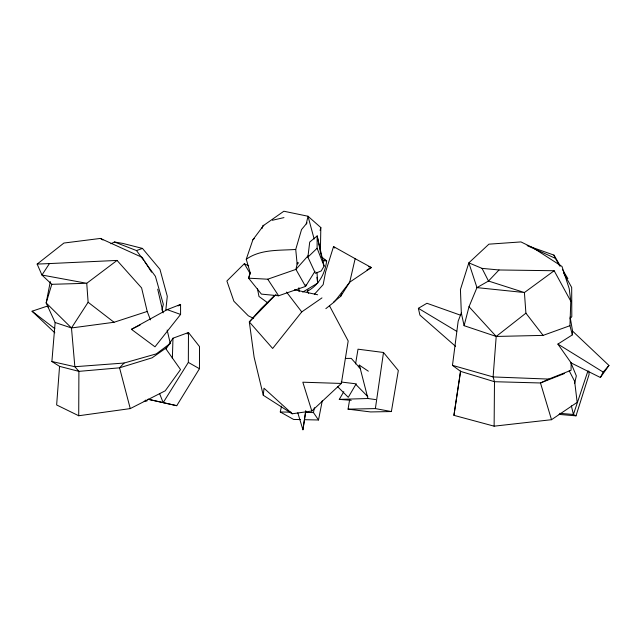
<?xml version="1.0" encoding="UTF-8"?>
<svg xmlns="http://www.w3.org/2000/svg" width="641" height="641" viewBox="0 0 641 641"><rect width="100%" height="100%" fill="white"/><g stroke="black" fill="none" stroke-linecap="round" stroke-linejoin="round"><path stroke-width="0.96" d="M159.569 393.542L163.175 402.652L176.748 405.689L199.455 368.711L199.503 346.557L188.478 332.519L172.982 338.208L165.963 348.872M167.157 330.051L170.266 343.408L165.57 348.351L180.53 369.569L165.226 390.81L130.259 408.597L78.715 415.753L78.899 371.363L74.853 366.716L51.889 361.5L55.134 322.511L46.168 302.969L50.302 281.591M163.175 402.652L188.334 362.413L188.478 332.519L187.148 333.969M324.106 266.095L317.103 248.259L317.159 235.928L309.723 242.074L307.888 257.129L315.412 273.314L321.221 270.951L324.106 266.095L317.159 235.928L321.149 255.238M569.184 370.762L574.64 381.307L577.164 402.356L551.516 419.703L494.123 426.169L494.483 381.707L493.113 376.94L496.206 336.453L469.012 306.71L476.96 287.617L488.49 281.03L499.01 269.973L554.161 270.734L570.786 301.182L569.953 325.7L572.325 334.89L557.894 344.089L571.139 362.934L600.385 377.501L608.95 365.466L572.565 331.109L570.137 317.039M571.171 362.453L571.051 370.29L548.744 379.087L540.483 382.973L494.483 381.707L460.607 371.387L452.474 365.354L458.179 321.085L461.328 313.008L460.43 289.54L468.835 262.858L488.915 244.165L520.957 241.921L533.032 247.811L561.997 266.456L569.208 288.642L570.786 301.182M320.372 252.137L320.837 227.563L308 216.241L283.859 211.234L262.674 226.089L262.161 228.02M172.365 358.551L172.982 338.208M572.325 334.89L572.565 331.109M51.889 361.5L59.557 366.364L56.64 404.952L78.715 415.753M292.184 413.774L263.275 395.273L264.012 388.222L292.184 413.774L311.822 411.025L341.349 383.446L348.191 340.988L329.53 305.869M165.795 310.228L167.285 296.294L159.946 269.308L142.454 248.412L122.816 243.412L114.467 241.986L110.885 243.772M494.123 426.169L453.932 415.344L460.542 370.971M349.698 399.327L348.063 409.158L375.378 408.589L383.502 352.486L358.007 349.185L355.563 363.928M297.793 412.812L302.937 429.766L305.685 410.953M453.932 415.344L460.607 371.387M302.937 429.766L305.829 410.969M348.063 409.158L370.594 411.939L391.387 411.554L398.333 370.522L383.502 352.486M304.563 419.687L318.505 419.991L313.473 412.588L314.402 407.668M318.505 419.991L322.279 400.761M300.573 419.599L293.602 419.446L280.261 411.971L281.543 406.106M574.592 383.614L576.339 375.882L570.682 362.253M297.464 262.626L295.926 269.396L305.541 286.407L278.627 295.781L261.4 294.107L248.636 278.186L250.198 272.401M306.246 223.973L308 216.241L314.162 239.045M314.499 294.171L323.16 284.628L325.636 271.8L333.544 246.577L355.154 258.676L349.714 282.184L340.7 296.326L333.737 301.919M161.917 310.132L163.327 304.299L155.41 276.327L144.778 261.84M262.201 228.012L262.674 226.089M306.045 284.484L305.541 286.407L314.947 271.327M320.083 230.456L320.837 227.563M569.953 325.7L543.103 335.387L496.206 336.453L464.1 325.684L469.012 306.71M298.69 262.77L297.136 264.02L295.733 249.453L301.542 229.558L307.095 222.852M151.54 272.161L142.222 257.41L100.429 238.428L63.908 243.043L37.154 264.092L41.945 275.029L51.785 284.308L46.168 302.969L71.48 327.96L74.853 366.716L124.098 363.038L156.316 353.872L170.266 343.408M250.351 272.657L248.636 278.186L267.746 279.204L295.926 269.396L308.361 255.455M559.104 414.407L576.003 415.833L589.111 374.408L588.702 370.979M587.869 371.147L573.415 414.479L559.641 413.333M250.238 272.89L246.256 259.26L252.883 239.766L263.763 225.255M340.7 296.326L341.789 293.586M600.385 377.501L603.181 372.101L608.95 365.466M351.236 400.329L339.289 399.383L343.808 391.675M358.375 366.852L359.377 365.146L368.327 371.187M356.252 383.711L348.279 397.324L337.663 386.699M55.134 322.511L71.48 327.96L88.121 302.256L86.743 283.29L117.047 260.43L141.597 287.913L147.214 311.454L150.467 319.899M117.047 260.43L49.461 263.571L41.945 275.029L86.743 283.29L51.785 284.308M180.586 314.435L154.986 346.821L131.429 329.314L167.205 309.643L180.57 304.403L180.586 314.435L167.205 309.643M321.974 297.897L301.743 311.919L272.649 348.464L249.325 321.918L261.055 308.666L274.444 295.573M569.961 318.897L571.804 316.638L571.684 287.432L563.527 272.882M308.281 289.948L307.079 291.399C318.906 285.237 325.051 273.755 326.646 260.879L321.261 256.664M124.098 363.038L119.555 367.822L78.899 371.363L59.557 366.364M276.047 294.371L249.325 321.918L254.108 357.165L263.275 395.273M248.708 265.895L244.333 263.699L226.89 280.998L233.877 301.222L248.323 315.805L253.652 318.401M307.888 257.129L317.103 248.259M252.883 239.766L254.357 238.5M325.86 308.642L334.458 301.783L349.714 282.184L371.363 267.537L355.154 258.676M496.206 336.453L525.908 313.161L524.418 292.544L554.161 270.734M165.57 348.351L152.101 357.814L119.555 367.822L130.259 408.597M178.086 305.949L180.57 304.403M302.712 292.12L317.672 283.114L317.015 272.297M455.583 346.364L419.911 315.092L418.373 308.313L426.93 303.273L460.286 315.108M246.256 259.26C260.663 249.061 279.043 250.607 295.733 249.453M366.997 269.909L371.363 267.537L368.535 266.624M131.429 329.314L140.083 325.035M564.36 373.567L540.483 382.973L551.516 419.703M114.467 241.986L136.509 250.575L142.454 248.412M54.838 332.831L32.05 311.214L46.569 306.366L48.444 306.959M71.48 327.96L114.034 322.271L147.214 311.454M272.377 220.272L283.963 217.603M144.153 401.21L147.118 400.849L145.427 400.144M37.154 264.092L49.461 263.571M339.289 399.383L367.942 398.51L375.61 399.583M345.331 358.415L351.268 358.391L360.571 368.823M322.944 260.847L326.646 260.879L323.961 259.629M280.261 411.971L291.006 412.171M305.661 412.443L313.473 412.588M341.349 383.446L302.832 382.204L311.822 411.025M548.744 379.087L493.113 376.94L452.474 365.354M482.04 268.371L488.49 281.03L524.418 292.544L476.96 287.617L468.835 262.858L482.04 268.371L499.01 269.973M341.188 382.028L355.106 383.703L367.822 396.627M375.378 408.589L391.387 411.554M294.475 289.788L317.648 294.764M162.141 402.404L148.007 399.239L176.748 405.689M560.394 266.023L553.92 255.094L527.174 245.607L555.378 258.323L559.697 266.031M576.003 415.833L573.415 414.479L571.355 405.817M188.334 362.413L199.455 368.711M418.373 308.313L456.737 331.349M557.894 344.089L603.181 372.101M100.429 238.428L102.913 239.982M267.818 302.905L258.972 296.446L257.458 288.682M32.05 311.214L54.846 328.689M88.121 302.256L114.034 322.271M333.544 246.577L334.73 248.051M525.908 313.161L543.103 335.387M286.543 292.072L301.743 311.919M136.509 250.575L143.6 260.23M307.536 291.687L308.658 293.306M267.746 279.204L278.627 295.781M562.381 269.38L567.862 278.627M244.333 263.699L250.27 273.827M553.92 255.094L555.378 258.323M359.377 365.146L367.942 398.51M163.151 312.872L157.71 289.187M461.328 313.008L464.1 325.684M316.934 277.313L317.672 283.114M298.914 287.705L299.091 291.663"/></g></svg>
